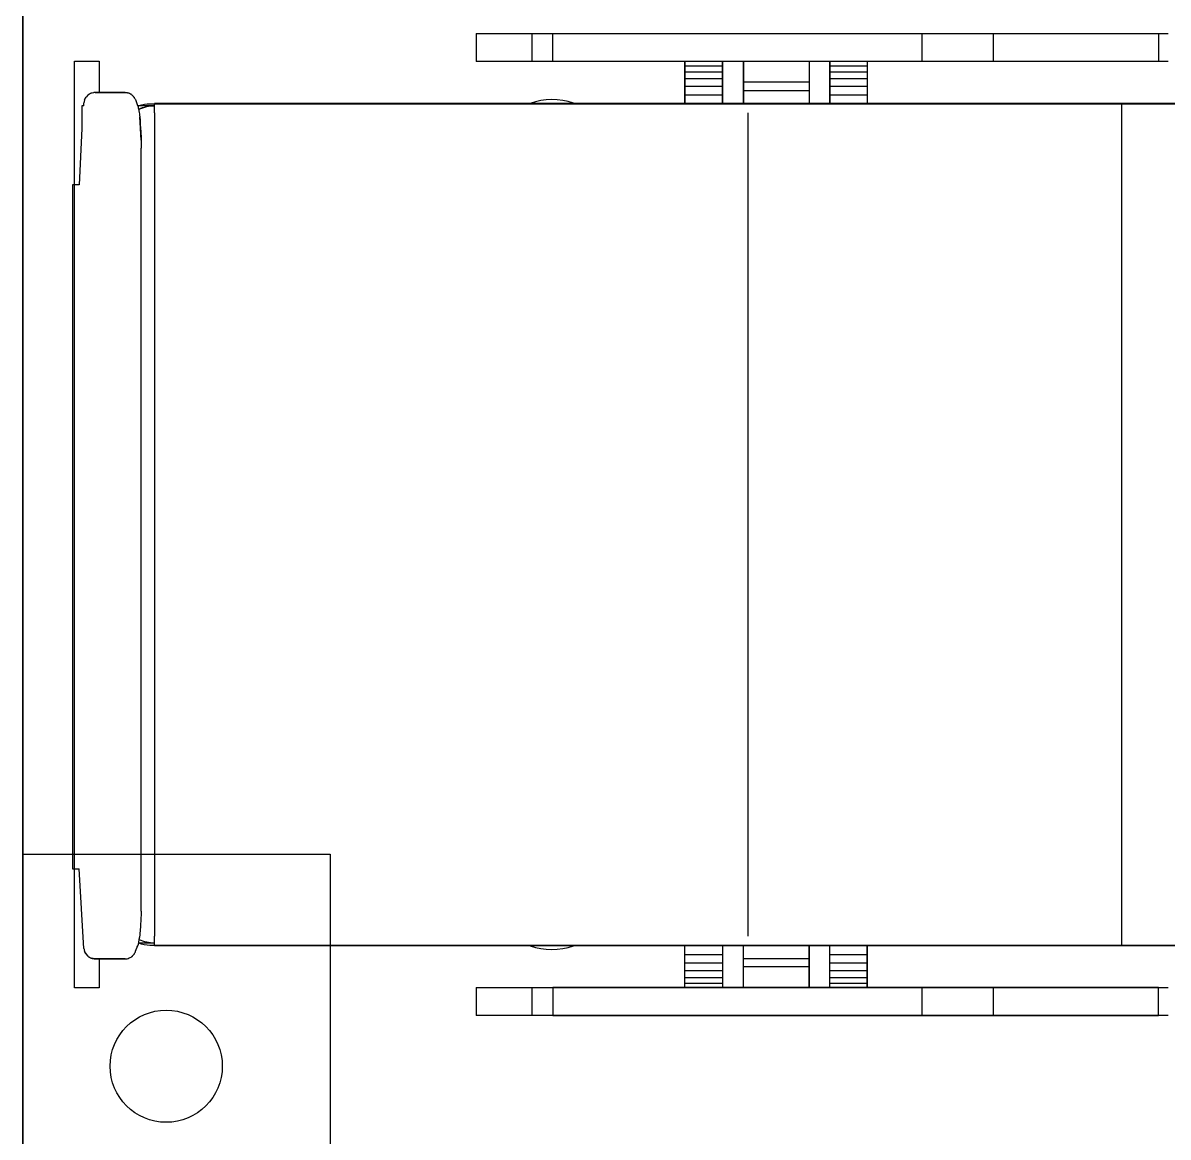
# Model space of a CAD drawing. Extents: x 2733443 to 3206532, y -1516114 to -1264405.
# Drawn here: x 3016457 to 3017798, y -1499048 to -1497743 of the extents above; entities that cross this region are included whole.
import ezdxf

# ---------------------------------------------------------------- set-up
doc = ezdxf.new("R2010")
doc.units = 0
doc.header["$MEASUREMENT"] = 0
doc.linetypes.add('1', pattern=[0, 0, 0])
doc.layers.get('0').update_dxf_attribs({"color": 250, "linetype": '1'})
doc.layers.add('furniture', color=33, linetype='Continuous')
doc.layers.add('WALL', color=7, linetype='1', lineweight=35)

# ---------------------------------------------------------------- blocks, each defined once
blk = doc.blocks.new('EQUIPMENT')
at = {"layer": 'furniture'}
for p, q in [((-14605.8, 4408), (-14605.8, 4375.4)), ((-14605.8, 4408), (-14540.5, 4408)), ((-14605.8, 4408), (-14605.8, 4375.4)), ((-14540.5, 4408), (-14189, 4408)), ((-14540.5, 4408), (-14540.5, 4375.4)), ((-14515.9, 4408), (-13806.8, 4408)), ((-14515.9, 4375.4), (-14515.9, 4408)), ((-14189, 4408), (-14160.6, 4408)), ((-14160.6, 4408), (-14083.5, 4408)), ((-14083.5, 4408), (-14060.2, 4408)), ((-14083.5, 4375.4), (-14083.5, 4408)), ((-14060.2, 4408), (-14000.3, 4408)), ((-14000.3, 4408), (-13846.3, 4408)), ((-14000.3, 4408), (-14000.3, 4375.4)), ((-13846.3, 4408), (-13795.8, 4408)), ((-13806.8, 4408), (-13806.8, 4375.4)), ((-13795.8, 4408), (-13795.6, 4408)), ((-15076.2, 4375.6), (-15047.3, 4375.6)), ((-15076.2, 3290.3), (-15076.2, 4375.6)), ((-15047.3, 4375.6), (-15047.3, 4339)), ((-14540.5, 4375.4), (-14605.8, 4375.4)), ((-14189, 4375.4), (-14540.5, 4375.4)), ((-13806.8, 4375.4), (-14515.9, 4375.4)), ((-14361.5, 4370.1), (-14361.5, 4375.4)), ((-14361.5, 4375.4), (-14361.5, 4325.5)), ((-14317.5, 4375.4), (-14317.5, 4370.1)), ((-14317.5, 4325.5), (-14317.5, 4375.4)), ((-14292.7, 4375.4), (-14292.7, 4325.5)), ((-14292.7, 4351.1), (-14292.7, 4375.2)), ((-14215.8, 4375.4), (-14215.8, 4325.5)), ((-14215.8, 4375.2), (-14215.8, 4351.1)), ((-14191.8, 4370.1), (-14191.8, 4375.4)), ((-14191.8, 4375.4), (-14191.8, 4325.5)), ((-14160.6, 4375.4), (-14189, 4375.4)), ((-14083.5, 4375.4), (-14160.6, 4375.4)), ((-14147.8, 4375.4), (-14147.8, 4370.1)), ((-14147.8, 4375.4), (-14147.8, 4325.5)), ((-14060.2, 4375.4), (-14083.5, 4375.4)), ((-14000.3, 4375.4), (-14060.2, 4375.4)), ((-13846.3, 4375.4), (-14000.3, 4375.4)), ((-13795.8, 4375.4), (-13846.3, 4375.4)), ((-13795.6, 4375.4), (-13795.8, 4375.4)), ((-14361.5, 4370.1), (-14317.5, 4370.1)), ((-14361.5, 4363.4), (-14361.5, 4370.1)), ((-14361.5, 4363.4), (-14317.5, 4363.4)), ((-14361.5, 4355.4), (-14361.5, 4363.4)), ((-14317.5, 4370.1), (-14317.5, 4363.4)), ((-14317.5, 4363.4), (-14317.5, 4355.4)), ((-14191.8, 4370.1), (-14147.8, 4370.1)), ((-14191.8, 4363.4), (-14191.8, 4370.1)), ((-14191.8, 4363.4), (-14147.8, 4363.4)), ((-14191.8, 4355.4), (-14191.8, 4363.4)), ((-14147.8, 4370.1), (-14147.8, 4363.4)), ((-14147.8, 4363.4), (-14147.8, 4355.4)), ((-14361.5, 4355.4), (-14317.5, 4355.4)), ((-14361.5, 4346.3), (-14361.5, 4355.4)), ((-14361.5, 4346.3), (-14317.5, 4346.3)), ((-14361.5, 4336.4), (-14361.5, 4346.3)), ((-14317.5, 4355.4), (-14317.5, 4346.3)), ((-14317.5, 4346.3), (-14317.5, 4336.4)), ((-14292.7, 4341.1), (-14292.7, 4351.1)), ((-14215.8, 4351.1), (-14292.7, 4351.1)), ((-14215.8, 4351.1), (-14215.8, 4341.1)), ((-14191.8, 4355.4), (-14147.8, 4355.4)), ((-14191.8, 4346.3), (-14191.8, 4355.4)), ((-14191.8, 4346.3), (-14147.8, 4346.3)), ((-14191.8, 4336.4), (-14191.8, 4346.3)), ((-14147.8, 4355.4), (-14147.8, 4346.3)), ((-14147.8, 4346.3), (-14147.8, 4336.4)), ((-15064.3, 4330.5), (-15062.4, 4333.6)), ((-15063.8, 4331.5), (-15063.5, 4332)), ((-15063.5, 4332), (-15063.3, 4332.6)), ((-15063.3, 4332.6), (-15062.8, 4332.9)), ((-15060.4, 4336), (-15062.4, 4333.6)), ((-15059.5, 4336.6), (-15060.4, 4336)), ((-15058.5, 4337.1), (-15059.5, 4336.6)), ((-15057.5, 4337.7), (-15058.5, 4337.1)), ((-15056.5, 4338.2), (-15057.5, 4337.7)), ((-15055.4, 4338.4), (-15056.5, 4338.2)), ((-15054.1, 4338.8), (-15055.4, 4338.4)), ((-15053.6, 4338.9), (-15054.1, 4338.8)), ((-15053, 4338.9), (-15053.6, 4338.9)), ((-15052.4, 4339), (-15053, 4338.9)), ((-15051.9, 4339), (-15052.4, 4339)), ((-15051.9, 4339), (-15049.8, 4339)), ((-15049.8, 4339), (-15051.9, 4339)), ((-15049.8, 4339), (-15047.7, 4339)), ((-15047.7, 4339), (-15049.8, 4339)), ((-15047.7, 4339), (-15045.6, 4339)), ((-15045.6, 4339), (-15047.7, 4339)), ((-15045.6, 4339), (-15043.6, 4339)), ((-15043.6, 4339), (-15045.6, 4339)), ((-15040.2, 4339), (-15043.6, 4339)), ((-15043.6, 4339), (-15040.2, 4339)), ((-15036.7, 4339), (-15040.2, 4339)), ((-15040.2, 4339), (-15036.7, 4339)), ((-15033.3, 4339), (-15036.7, 4339)), ((-15036.7, 4339), (-15033.3, 4339)), ((-15029.9, 4339), (-15033.3, 4339)), ((-15033.3, 4339), (-15029.9, 4339)), ((-15033.1, 4339), (-15033.3, 4339)), ((-15033.3, 4339), (-15033.1, 4339)), ((-15031.5, 4339), (-15033.1, 4339)), ((-15033.1, 4339), (-15031.5, 4339)), ((-15029.9, 4339), (-15031.5, 4339)), ((-15031.5, 4339), (-15029.9, 4339)), ((-15029.9, 4339), (-15029.4, 4339)), ((-15029.4, 4339), (-15029.9, 4339)), ((-15029.4, 4339), (-15028.1, 4339)), ((-15028.1, 4339), (-15029.4, 4339)), ((-15028.1, 4339), (-15026.9, 4339)), ((-15026.9, 4339), (-15028.1, 4339)), ((-15026.9, 4339), (-15024.9, 4339)), ((-15026.9, 4339), (-15024.4, 4339)), ((-15024.4, 4339), (-15026.9, 4339)), ((-15024.9, 4339), (-15021.5, 4339)), ((-15024.4, 4339), (-15021.9, 4339)), ((-15020.7, 4339), (-15024.4, 4339)), ((-15021.9, 4339), (-15019.4, 4339)), ((-15021.5, 4339), (-15018, 4339)), ((-15016.9, 4339), (-15020.7, 4339)), ((-15019.4, 4339), (-15016.9, 4339)), ((-15016.9, 4339), (-15016.3, 4339)), ((-15016.3, 4339), (-15015.8, 4338.9)), ((-15015.8, 4338.9), (-15015.2, 4338.9)), ((-15015.2, 4338.9), (-15014.6, 4338.8)), ((-15014, 4338.6), (-15014.6, 4338.8)), ((-15013.4, 4338.4), (-15014, 4338.6)), ((-15012.8, 4338.3), (-15013.4, 4338.4)), ((-15012.2, 4338.1), (-15012.8, 4338.3)), ((-15011.6, 4337.8), (-15012.2, 4338.1)), ((-15011, 4337.5), (-15011.6, 4337.8)), ((-15010.4, 4337.2), (-15011, 4337.5)), ((-15009.8, 4336.9), (-15010.4, 4337.2)), ((-15009.3, 4336.5), (-15009.8, 4336.9)), ((-15008.8, 4336), (-15009.3, 4336.5)), ((-15008.3, 4335.6), (-15008.8, 4336)), ((-15007.8, 4335.2), (-15008.3, 4335.6)), ((-15007.8, 4335.2), (-15007.3, 4334.7)), ((-15007.3, 4334.7), (-15007.8, 4335.2)), ((-15007.3, 4334.7), (-15006.9, 4334.1)), ((-15006.9, 4334.1), (-15007.3, 4334.7)), ((-15006.9, 4334.1), (-15006.5, 4333.6)), ((-15006.5, 4333.6), (-15006.9, 4334.1)), ((-15006.5, 4333.6), (-15006.1, 4333.1)), ((-15006.1, 4333.1), (-15006.5, 4333.6)), ((-15005.8, 4332.5), (-15006.1, 4333.1)), ((-15005.5, 4331.9), (-15005.8, 4332.5)), ((-15005.2, 4331.3), (-15005.5, 4331.9)), ((-14361.5, 4336.4), (-14317.5, 4336.4)), ((-14361.5, 4326.1), (-14361.5, 4336.4)), ((-14317.5, 4336.4), (-14317.5, 4326.1)), ((-14215.8, 4341.1), (-14292.7, 4341.1)), ((-14292.7, 4330.2), (-14292.7, 4341.1)), ((-14215.8, 4341.1), (-14215.8, 4330.2)), ((-14191.8, 4336.4), (-14147.8, 4336.4)), ((-14191.8, 4326.1), (-14191.8, 4336.4)), ((-14147.8, 4336.4), (-14147.8, 4326.1)), ((-15065.3, 4323.3), (-15067.5, 4323.3)), ((-15067.5, 4323.3), (-15067.5, 4297)), ((-15065.3, 4323.3), (-15065.1, 4326.9)), ((-15064.9, 4327.8), (-15065.1, 4326.9)), ((-15064.7, 4328.7), (-15064.9, 4327.8)), ((-15064.5, 4329.6), (-15064.7, 4328.7)), ((-15064.3, 4330.5), (-15064.5, 4329.6)), ((-15064, 4331), (-15063.8, 4331.5)), ((-15004.9, 4330.8), (-15005.2, 4331.3)), ((-15004.9, 4330.8), (-15002.9, 4325.1)), ((-15002.9, 4325.1), (-15001.7, 4322.3)), ((-15002.9, 4325.1), (-15002.6, 4324.4)), ((-15002.6, 4324.4), (-15002.3, 4323.7)), ((-15002.3, 4323.7), (-15002, 4323)), ((-14983.1, 4323.3), (-15002.1, 4323.3)), ((-15002, 4323), (-15001.7, 4322.3)), ((-15001.7, 4322.3), (-15001.5, 4321.1)), ((-15001.5, 4321.1), (-15001.2, 4319.8)), ((-15001.2, 4319.8), (-15000.9, 4318.6)), ((-15000.9, 4318.6), (-15000.7, 4317.4)), ((-13173.7, 4325.5), (-14987.8, 4325.5)), ((-14983.1, 4323.3), (-14982.6, 4323.3)), ((-14298.1, 4326), (-14982.6, 4326)), ((-14982.6, 4315.1), (-14982.6, 4326)), ((-14361.5, 4326.1), (-14317.5, 4326.1)), ((-13850.3, 4326), (-14298.1, 4326)), ((-14292.7, 4326), (-14292.7, 4330.2)), ((-14215.8, 4330.2), (-14215.8, 4326)), ((-14191.8, 4326.1), (-14147.8, 4326.1)), ((-13169, 4326), (-13850.3, 4326)), ((-15000.7, 4317.4), (-15000.4, 4315.7)), ((-15000.4, 4315.7), (-15000.2, 4314)), ((-15000.2, 4314), (-15000, 4312.3)), ((-15000, 4312.3), (-14999.7, 4310.6)), ((-14999.7, 4310.6), (-14999.4, 4306.2)), ((-14999.3, 4303.8), (-14999.7, 4310.6)), ((-14999.4, 4306.2), (-14999.1, 4301.8)), ((-14982.6, 4315.1), (-14982.6, 3350.7)), ((-14287.7, 4315.1), (-14287.7, 3350.7)), ((-13850.3, 4315.1), (-13850.3, 3350.7)), ((-13850.3, 4315.1), (-13850.3, 3350.7)), ((-15067.5, 4297), (-15070.8, 4230.8)), ((-14998.9, 4296.9), (-14999.3, 4303.8)), ((-14999.1, 4301.8), (-14998.7, 4297.3)), ((-14998.5, 4290), (-14998.9, 4296.9)), ((-14998.7, 4297.3), (-14998.4, 4292.9)), ((-14998.6, 4292), (-14998.4, 4292.9)), ((-14998.4, 4292.9), (-14998.2, 4285.4)), ((-14998.4, 4292.9), (-14998.3, 4288.1)), ((-14998.1, 4283.2), (-14998.5, 4290)), ((-14998.3, 4288.1), (-14998.2, 4283.3)), ((-14998.2, 4283.3), (-14998.1, 4278.5)), ((-14998.1, 4278.5), (-14998, 4273.7)), ((-14998.1, 3379.9), (-14998, 4273.7)), ((-15070.8, 4230.8), (-15078.4, 4230.8)), ((-15078.4, 4230.8), (-15078.4, 3429.5)), ((-15078.4, 3429.5), (-15070.8, 3429.5)), ((-15065.1, 3336.2), (-15070.8, 3429.5)), ((-14998.1, 3379.9), (-14998.2, 3377.5)), ((-14998.5, 3367.8), (-14998.7, 3365.5)), ((-14998.4, 3370.2), (-14998.5, 3367.8)), ((-14998.3, 3372.6), (-14998.4, 3370.2)), ((-14998.2, 3375), (-14998.3, 3372.6)), ((-14998.2, 3377.5), (-14998.2, 3375)), ((-14999.5, 3354.5), (-14999.7, 3352.4)), ((-14999.3, 3356.6), (-14999.5, 3354.5)), ((-14999.1, 3358.7), (-14999.3, 3356.6)), ((-14998.9, 3360.8), (-14999.1, 3358.7)), ((-14998.8, 3363.1), (-14998.9, 3360.8)), ((-14998.7, 3365.5), (-14998.8, 3363.1)), ((-15001.7, 3340.8), (-15004.2, 3334.7)), ((-15002.9, 3338), (-15002.5, 3339.5)), ((-15001.2, 3343.7), (-15001.7, 3340.8)), ((-15001.4, 3342.9), (-14982.9, 3342.9)), ((-15000.7, 3346.6), (-15001.2, 3343.7)), ((-15000.2, 3349.5), (-15000.7, 3346.6)), ((-14999.7, 3352.4), (-15000.2, 3349.5)), ((-14987.8, 3340.3), (-13173.7, 3340.3)), ((-14982.6, 3342.9), (-14982.9, 3342.9)), ((-14982.6, 3339.8), (-14982.6, 3350.7)), ((-14982.6, 3339.8), (-14298.1, 3339.8)), ((-14361.5, 3290.4), (-14361.5, 3340.3)), ((-14361.5, 3329.3), (-14361.5, 3339.6)), ((-14317.5, 3339.6), (-14361.5, 3339.6)), ((-14317.5, 3340.3), (-14317.5, 3290.4)), ((-14317.5, 3339.6), (-14317.5, 3329.3)), ((-14298.1, 3339.8), (-13850.3, 3339.8)), ((-14292.7, 3290.4), (-14292.7, 3340.3)), ((-14292.7, 3335.5), (-14292.7, 3339.8)), ((-14215.8, 3290.4), (-14215.8, 3340.3)), ((-14215.8, 3339.8), (-14215.8, 3335.5)), ((-14191.8, 3290.4), (-14191.8, 3340.3)), ((-14191.8, 3329.3), (-14191.8, 3339.6)), ((-14147.8, 3339.6), (-14191.8, 3339.6)), ((-14147.8, 3290.4), (-14147.8, 3340.3)), ((-14147.8, 3339.6), (-14147.8, 3329.3)), ((-13850.3, 3339.8), (-13169, 3339.8)), ((-15065.1, 3336.2), (-15064.9, 3335.3)), ((-15064.9, 3335.3), (-15064.7, 3334.4)), ((-15064.7, 3334.4), (-15064.5, 3333.5)), ((-15064.5, 3333.5), (-15064.3, 3332.6)), ((-15060.7, 3327.6), (-15064.3, 3332.6)), ((-15063.3, 3330.5), (-15063.7, 3331.6)), ((-15062.6, 3329.6), (-15063.3, 3330.5)), ((-15061.8, 3328.8), (-15062.6, 3329.6)), ((-15061.1, 3327.9), (-15061.8, 3328.8)), ((-15060.8, 3327.6), (-15061.1, 3327.9)), ((-15060.7, 3327.6), (-15060.4, 3327.1)), ((-15060.4, 3327.1), (-15059.5, 3326.5)), ((-15059.5, 3326.5), (-15058.5, 3325.9)), ((-15058.5, 3325.9), (-15057.5, 3325.4)), ((-15011, 3325.7), (-15009.8, 3326.2)), ((-15009.8, 3326.2), (-15009.3, 3326.6)), ((-15009.3, 3326.6), (-15009.8, 3326.2)), ((-15009.3, 3326.6), (-15008.8, 3327)), ((-15008.8, 3327), (-15009.3, 3326.6)), ((-15008.8, 3327), (-15008.3, 3327.5)), ((-15008.3, 3327.5), (-15008.8, 3327)), ((-15008.3, 3327.5), (-15007.8, 3327.9)), ((-15007.8, 3327.9), (-15008.3, 3327.5)), ((-15007.8, 3327.9), (-15007.3, 3328.4)), ((-15007.3, 3328.4), (-15006.9, 3328.9)), ((-15006.9, 3328.9), (-15006.5, 3329.4)), ((-15006.5, 3329.4), (-15006.1, 3330)), ((-15006.1, 3330), (-15005.8, 3330.6)), ((-15005.8, 3330.6), (-15005.5, 3331.1)), ((-15005.5, 3331.1), (-15005.2, 3331.7)), ((-15005.2, 3331.7), (-15004.9, 3332.3)), ((-15004.9, 3332.3), (-15004.6, 3333.5)), ((-15004.6, 3333.5), (-15004.5, 3334.2)), ((-15004.2, 3334.7), (-15004.5, 3334)), ((-14361.5, 3329.3), (-14317.5, 3329.3)), ((-14361.5, 3319.4), (-14361.5, 3329.3)), ((-14317.5, 3329.3), (-14317.5, 3319.4)), ((-14292.7, 3324.6), (-14292.7, 3335.5)), ((-14215.8, 3335.5), (-14215.8, 3324.6)), ((-14191.8, 3329.3), (-14147.8, 3329.3)), ((-14191.8, 3319.4), (-14191.8, 3329.3)), ((-14147.8, 3329.3), (-14147.8, 3319.4)), ((-15057.5, 3325.4), (-15056.5, 3324.8)), ((-15056.5, 3324.8), (-15055.4, 3324.6)), ((-15055.4, 3324.6), (-15056.5, 3324.8)), ((-15055.4, 3324.6), (-15054.3, 3324.4)), ((-15054.3, 3324.4), (-15055.4, 3324.6)), ((-15054.3, 3324.4), (-15053.2, 3324.2)), ((-15053.2, 3324.2), (-15054.3, 3324.4)), ((-15053.2, 3324.2), (-15052.1, 3324)), ((-15052.1, 3324), (-15053.2, 3324.2)), ((-15052.1, 3324), (-15052, 3324)), ((-15052, 3324), (-15052, 3324)), ((-15052, 3324), (-15051.9, 3324)), ((-15049.8, 3324), (-15051.9, 3324)), ((-15051.9, 3324), (-15049.8, 3324)), ((-15047.7, 3324), (-15049.8, 3324)), ((-15049.8, 3324), (-15047.7, 3324)), ((-15045.6, 3324), (-15047.7, 3324)), ((-15047.7, 3324), (-15045.6, 3324)), ((-15047.3, 3324), (-15047.3, 3290.3)), ((-15045.6, 3324.1), (-15045.2, 3324)), ((-15043.6, 3324), (-15045.6, 3324)), ((-15045.6, 3324), (-15043.6, 3324)), ((-15043.6, 3324), (-15040.2, 3324)), ((-15040.2, 3324), (-15043.6, 3324)), ((-15040.2, 3324), (-15036.7, 3324)), ((-15036.7, 3324), (-15040.2, 3324)), ((-15036.7, 3324), (-15033.3, 3324)), ((-15033.3, 3324), (-15036.7, 3324)), ((-15033.3, 3324), (-15029.9, 3324)), ((-15033.3, 3324), (-15033.1, 3324)), ((-15029.9, 3324), (-15033.3, 3324)), ((-15033.1, 3324), (-15033.3, 3324)), ((-15033.1, 3324), (-15031.5, 3324)), ((-15031.5, 3324), (-15033.1, 3324)), ((-15031.5, 3324), (-15029.9, 3324)), ((-15029.9, 3324), (-15031.5, 3324)), ((-15029.4, 3324), (-15029.9, 3324)), ((-15029.9, 3324), (-15029.4, 3324)), ((-15028.1, 3324), (-15029.4, 3324)), ((-15029.4, 3324), (-15028.1, 3324)), ((-15026.9, 3324), (-15028.1, 3324)), ((-15028.1, 3324), (-15026.9, 3324)), ((-15026.9, 3324), (-15024.4, 3324)), ((-15024.4, 3324), (-15026.9, 3324)), ((-15024.4, 3324), (-15021.9, 3324)), ((-15021.9, 3324), (-15024.4, 3324)), ((-15021.9, 3324), (-15019.4, 3324)), ((-15019.4, 3324), (-15021.9, 3324)), ((-15019.4, 3324), (-15016.9, 3324)), ((-15016.9, 3324), (-15019.4, 3324)), ((-15016.9, 3324), (-15016.3, 3324.1)), ((-15016.3, 3324.1), (-15015.8, 3324.2)), ((-15015.8, 3324.2), (-15015.2, 3324.2)), ((-15015.2, 3324.2), (-15014.6, 3324.3)), ((-15014.6, 3324.3), (-15013.4, 3324.7)), ((-15013.4, 3324.7), (-15012.2, 3325.2)), ((-15012.2, 3325.2), (-15011, 3325.7)), ((-14361.5, 3319.4), (-14317.5, 3319.4)), ((-14361.5, 3310.4), (-14361.5, 3319.4)), ((-14317.5, 3319.4), (-14317.5, 3310.4)), ((-14292.7, 3324.6), (-14215.8, 3324.6)), ((-14292.7, 3314.6), (-14292.7, 3324.6)), ((-14292.7, 3290.4), (-14292.7, 3314.6)), ((-14215.8, 3314.6), (-14292.7, 3314.6)), ((-14215.8, 3324.6), (-14215.8, 3314.6)), ((-14215.8, 3314.6), (-14215.8, 3290.4)), ((-14191.8, 3319.4), (-14147.8, 3319.4)), ((-14191.8, 3310.4), (-14191.8, 3319.4)), ((-14147.8, 3319.4), (-14147.8, 3310.4)), ((-14361.5, 3310.4), (-14317.5, 3310.4)), ((-14361.5, 3302.3), (-14361.5, 3310.4)), ((-14361.5, 3302.3), (-14317.5, 3302.3)), ((-14361.5, 3295.6), (-14361.5, 3302.3)), ((-14317.5, 3310.4), (-14317.5, 3302.3)), ((-14317.5, 3302.3), (-14317.5, 3295.6)), ((-14191.8, 3310.4), (-14147.8, 3310.4)), ((-14191.8, 3302.3), (-14191.8, 3310.4)), ((-14191.8, 3302.3), (-14147.8, 3302.3)), ((-14191.8, 3295.6), (-14191.8, 3302.3)), ((-14147.8, 3310.4), (-14147.8, 3302.3)), ((-14147.8, 3302.3), (-14147.8, 3295.6)), ((-15047.3, 3290.3), (-15076.2, 3290.3)), ((-14605.8, 3290.4), (-14605.8, 3257.7)), ((-14605.8, 3290.4), (-14540.5, 3290.4)), ((-14605.8, 3290.4), (-14605.8, 3257.7)), ((-14540.5, 3290.4), (-14189, 3290.4)), ((-14540.5, 3290.4), (-14540.5, 3257.7)), ((-14515.9, 3290.4), (-14515.9, 3257.7)), ((-13806.8, 3290.4), (-14515.9, 3290.4)), ((-14361.5, 3295.6), (-14317.5, 3295.6)), ((-14361.5, 3290.4), (-14361.5, 3295.6)), ((-14317.5, 3295.6), (-14317.5, 3290.4)), ((-14191.8, 3295.6), (-14147.8, 3295.6)), ((-14191.8, 3290.4), (-14191.8, 3295.6)), ((-14189, 3290.4), (-14160.6, 3290.4)), ((-14160.6, 3290.4), (-14083.5, 3290.4)), ((-14147.8, 3295.6), (-14147.8, 3290.4)), ((-14083.5, 3290.4), (-14060.2, 3290.4)), ((-14083.5, 3257.7), (-14083.5, 3290.4)), ((-14060.2, 3290.4), (-14000.3, 3290.4)), ((-14000.3, 3290.4), (-13846.3, 3290.4)), ((-14000.3, 3290.4), (-14000.3, 3257.7)), ((-13846.3, 3290.4), (-13795.8, 3290.4)), ((-13806.8, 3257.7), (-13806.8, 3290.4)), ((-13795.8, 3290.4), (-13795.6, 3290.4)), ((-14540.5, 3257.7), (-14605.8, 3257.7)), ((-14189, 3257.7), (-14540.5, 3257.7)), ((-14515.9, 3257.7), (-13806.8, 3257.7)), ((-14160.6, 3257.7), (-14189, 3257.7)), ((-14083.5, 3257.7), (-14160.6, 3257.7)), ((-14060.2, 3257.7), (-14083.5, 3257.7)), ((-14000.3, 3257.7), (-14060.2, 3257.7)), ((-13846.3, 3257.7), (-14000.3, 3257.7)), ((-13795.8, 3257.7), (-13846.3, 3257.7)), ((-13795.6, 3257.7), (-13795.8, 3257.7))]:
    blk.add_line(p, q, dxfattribs=at)
at = {"layer": 'furniture', "lineweight": -3}
for p, q in [((-15136.6, 3446.8), (-14776.6, 3446.8)), ((-14776.6, 3446.8), (-14776.6, 1906.8))]:
    blk.add_line(p, q, dxfattribs=at)
at = {"layer": 'furniture', "color": 3, "lineweight": -3}
blk.add_circle((-14968.8, 3198.3), 65.7, dxfattribs=at)
at = {"layer": 'furniture'}
for centre, radius, start, end in [((-14987.8, 4287.4), 38.1, 90, 109.735), ((-14517, 4253.9), 76.8, 70.9125, 109.5172), ((-14987.8, 3378.4), 38.1, 249.1609, 270), ((-14517, 3411.9), 76.8, 250.4828, 289.0875)]:
    blk.add_arc(centre, radius, start, end, dxfattribs=at)
for centre, major_axis, start_param, end_param in [((-14982.5, 4280.3), (0, -42.9), 3.142715, 3.589242), ((-14983.1, 4280.3), (0, -42.9), 3.141593, 3.57679), ((-14982.9, 3386.5), (0, 43.6), 2.719018, 3.141593), ((-14982.4, 3386.5), (0, -43.6), 5.848228, 6.278177)]:
    blk.add_ellipse(centre, major_axis=major_axis, ratio=0.999962, start_param=start_param, end_param=end_param, dxfattribs=at)
blk.add_open_spline([(-13850.3, 4326), (-13850.3, 4326), (-13850.3, 4325.7), (-13850.3, 4324.6), (-13850.3, 4322.9), (-13850.3, 4319.9), (-13850.3, 4317), (-13850.3, 4315.1)], degree=3, knots=[0, 0, 0, 0, 0.166667, 0.333333, 0.5, 0.666667, 1, 1, 1, 1], dxfattribs=at)
blk.add_open_spline([(-13850.3, 3350.7), (-13850.3, 3348.8), (-13850.3, 3345), (-13850.3, 3340.8), (-13850.3, 3339.8), (-13850.3, 3339.8)], degree=3, dxfattribs=at)

msp = doc.modelspace()

# ---------------------------------------------------------------- linework, layer by layer
at = {"layer": 'WALL'}
msp.add_line((3016456.5884, -1497353.4359), (3016456.5884, -1501933.4359), dxfattribs=at)

# ---------------------------------------------------------------- block references
at = {"color": 240, "true_color": 0xed1f24}
msp.add_blockref('EQUIPMENT', (3031593.1809, -1502163.4359), dxfattribs=at)

doc.saveas('drawing.dxf')
